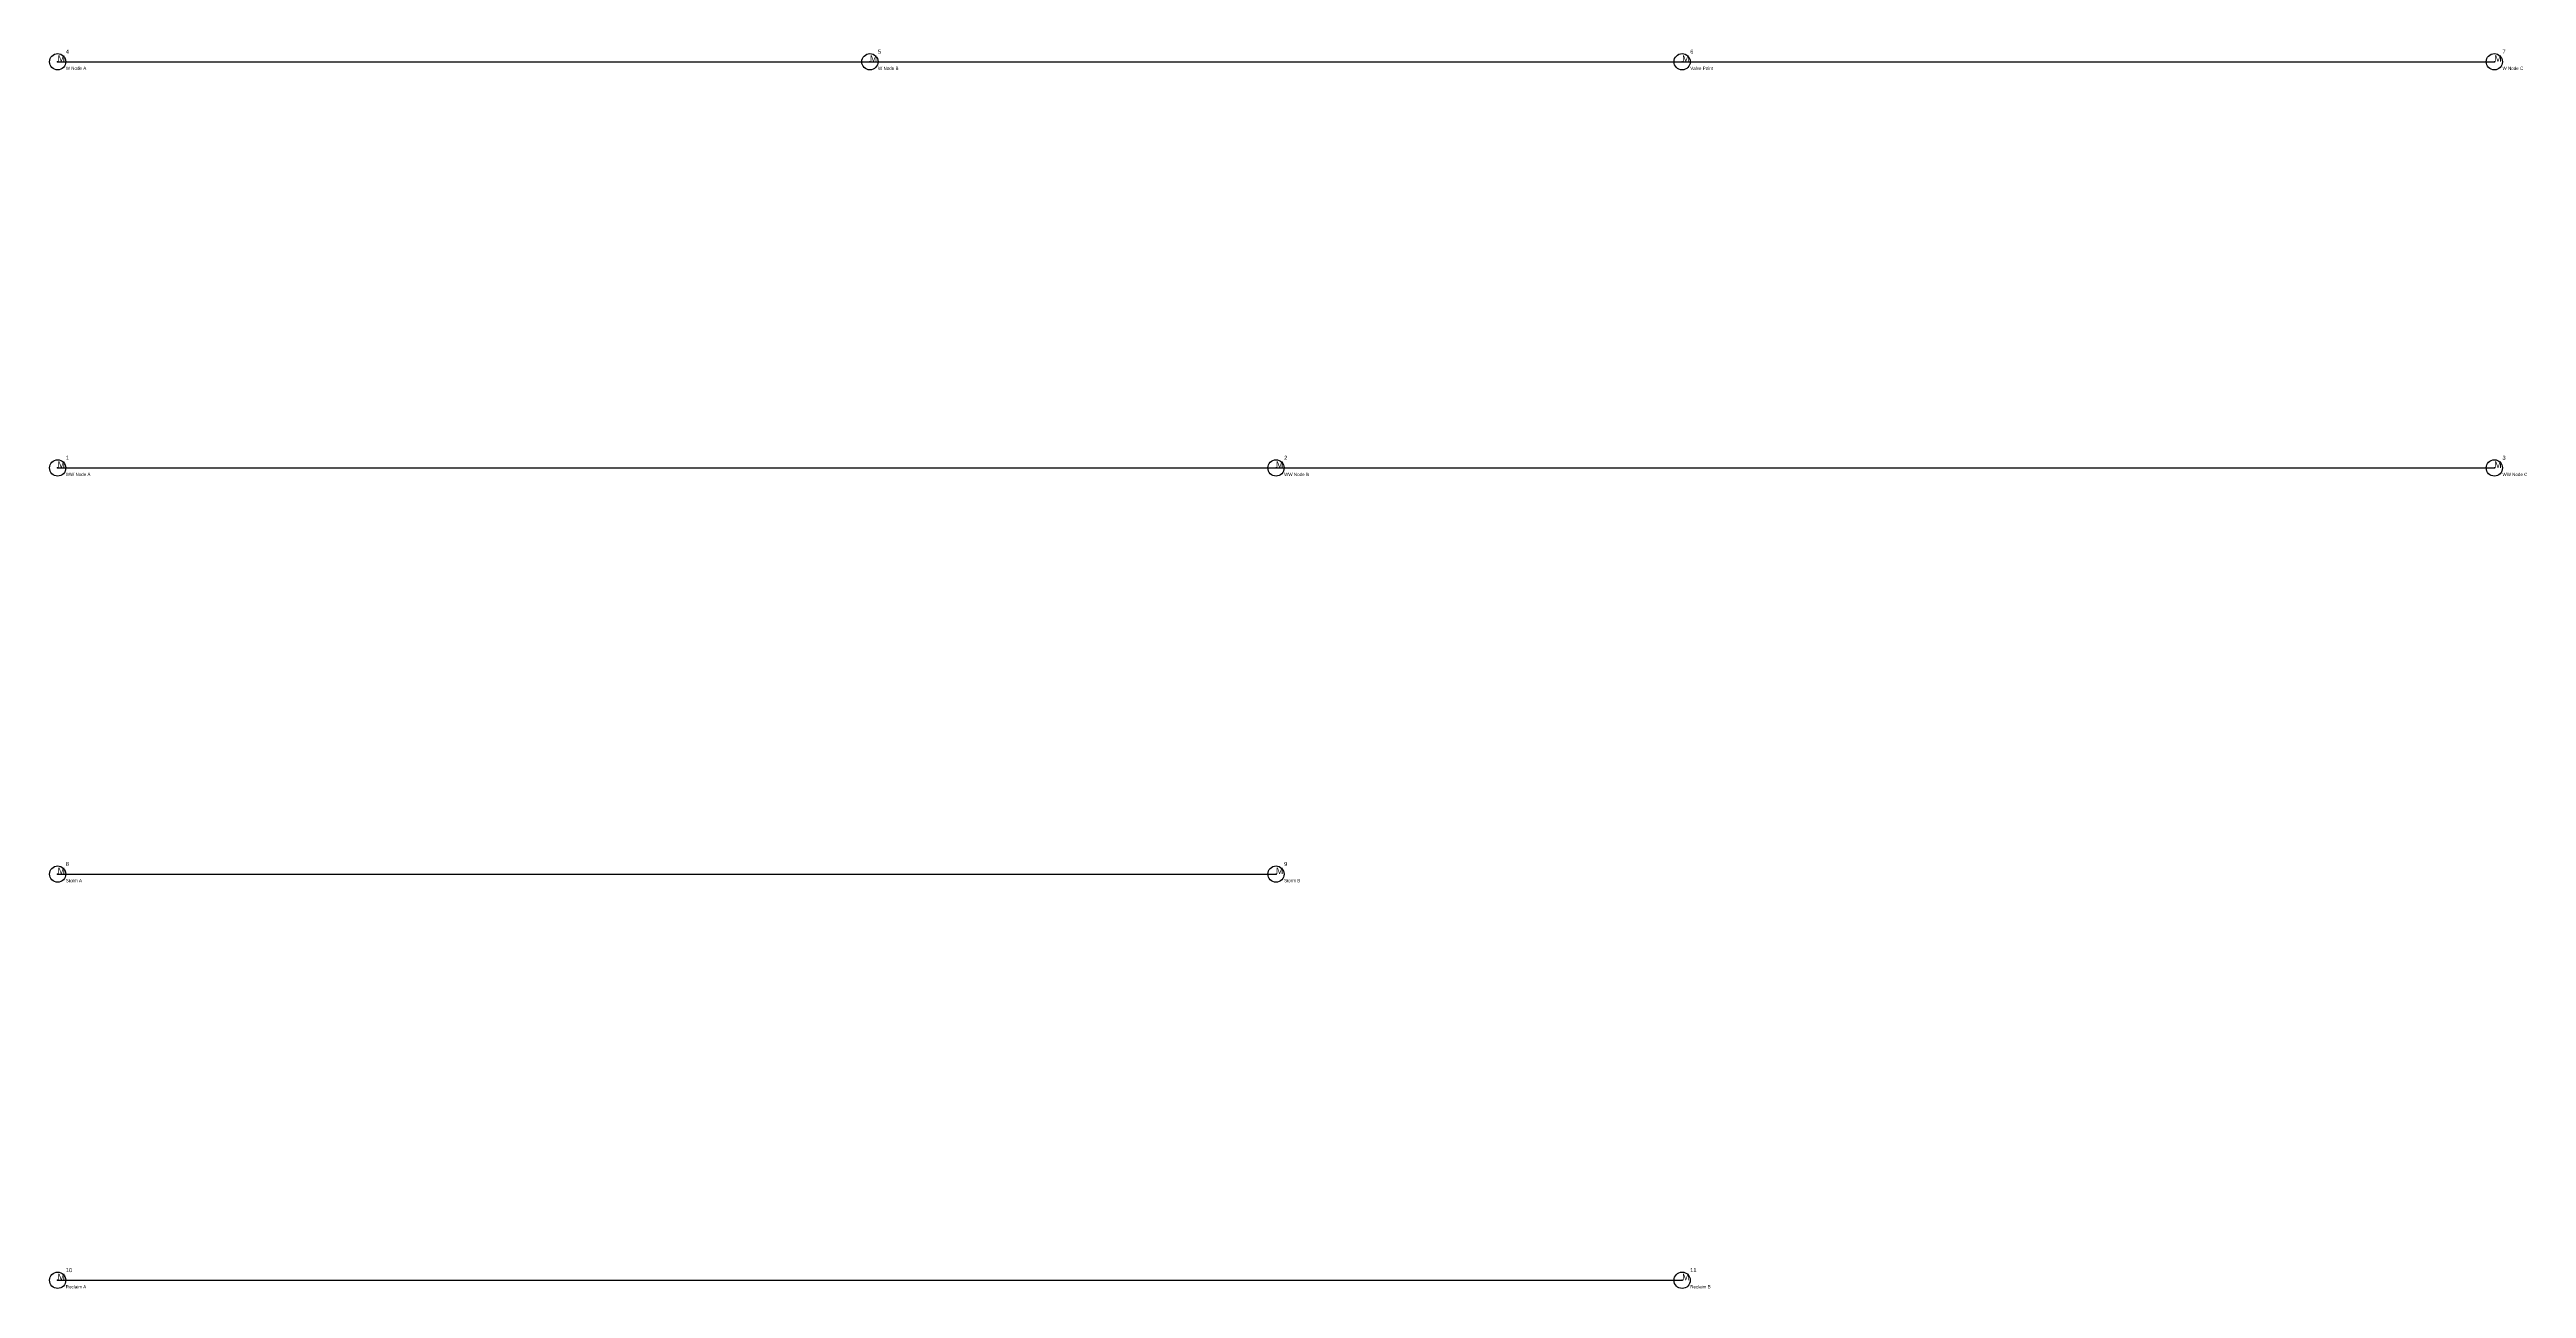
# Model space of a CAD drawing. Extents: x 4999 to 5304, y 4899 to 5052.
import ezdxf

# ---------------------------------------------------------------- set-up
doc = ezdxf.new("R2010")
doc.units = 0

# ---------------------------------------------------------------- blocks, each defined once
blk = doc.blocks.new('MANHOLE')
blk.add_circle((0, 0), 1)
blk.add_text('M', height=0.8).set_placement((0, 0))

msp = doc.modelspace()

# ---------------------------------------------------------------- linework, layer by layer
at = {"layer": 'FIGURES'}
for p, q in [((5000, 5050), (5100, 5050)), ((5100, 5050), (5200, 5050)), ((5200, 5050), (5300, 5050)), ((5000, 5000), (5150, 5000)), ((5150, 5000), (5300, 5000)), ((5000, 4950), (5150, 4950)), ((5000, 4900), (5200, 4900))]:
    msp.add_line(p, q, dxfattribs=at)
at = {"layer": 'POINTS'}
for p in [(5000, 5050, 100), (5100, 5050, 100), (5200, 5050, 100), (5300, 5050, 100), (5000, 5000, 100), (5150, 5000, 100), (5300, 5000, 100), (5000, 4950, 98), (5150, 4950, 98), (5000, 4900, 102), (5200, 4900, 102)]:
    msp.add_point(p, dxfattribs=at)

# ---------------------------------------------------------------- block references
at = {"layer": 'STRUCTURES'}
for p in [(5000, 5050), (5100, 5050), (5200, 5050), (5300, 5050), (5000, 5000), (5150, 5000), (5300, 5000), (5000, 4950), (5150, 4950), (5000, 4900), (5200, 4900)]:
    msp.add_blockref('MANHOLE', p, dxfattribs=at)

# ---------------------------------------------------------------- texts
at = {"layer": 'POINT_DESC'}
for s, p in [('W Node A', (5001, 5049)), ('W Node B', (5101, 5049)), ('Valve Point', (5201, 5049)), ('W Node C', (5301, 5049)), ('WW Node A', (5001, 4999)), ('WW Node B', (5151, 4999)), ('WW Node C', (5301, 4999)), ('Storm A', (5001, 4949)), ('Storm B', (5151, 4949)), ('Reclaim A', (5001, 4899)), ('Reclaim B', (5201, 4899))]:
    msp.add_text(s, height=0.4, dxfattribs=at).set_placement(p)
at = {"layer": 'POINT_IDS'}
for s, p in [('4', (5001, 5051)), ('5', (5101, 5051)), ('6', (5201, 5051)), ('7', (5301, 5051)), ('1', (5001, 5001)), ('2', (5151, 5001)), ('3', (5301, 5001)), ('8', (5001, 4951)), ('9', (5151, 4951)), ('10', (5001, 4901)), ('11', (5201, 4901))]:
    msp.add_text(s, height=0.5, dxfattribs=at).set_placement(p)

doc.saveas('drawing.dxf')
